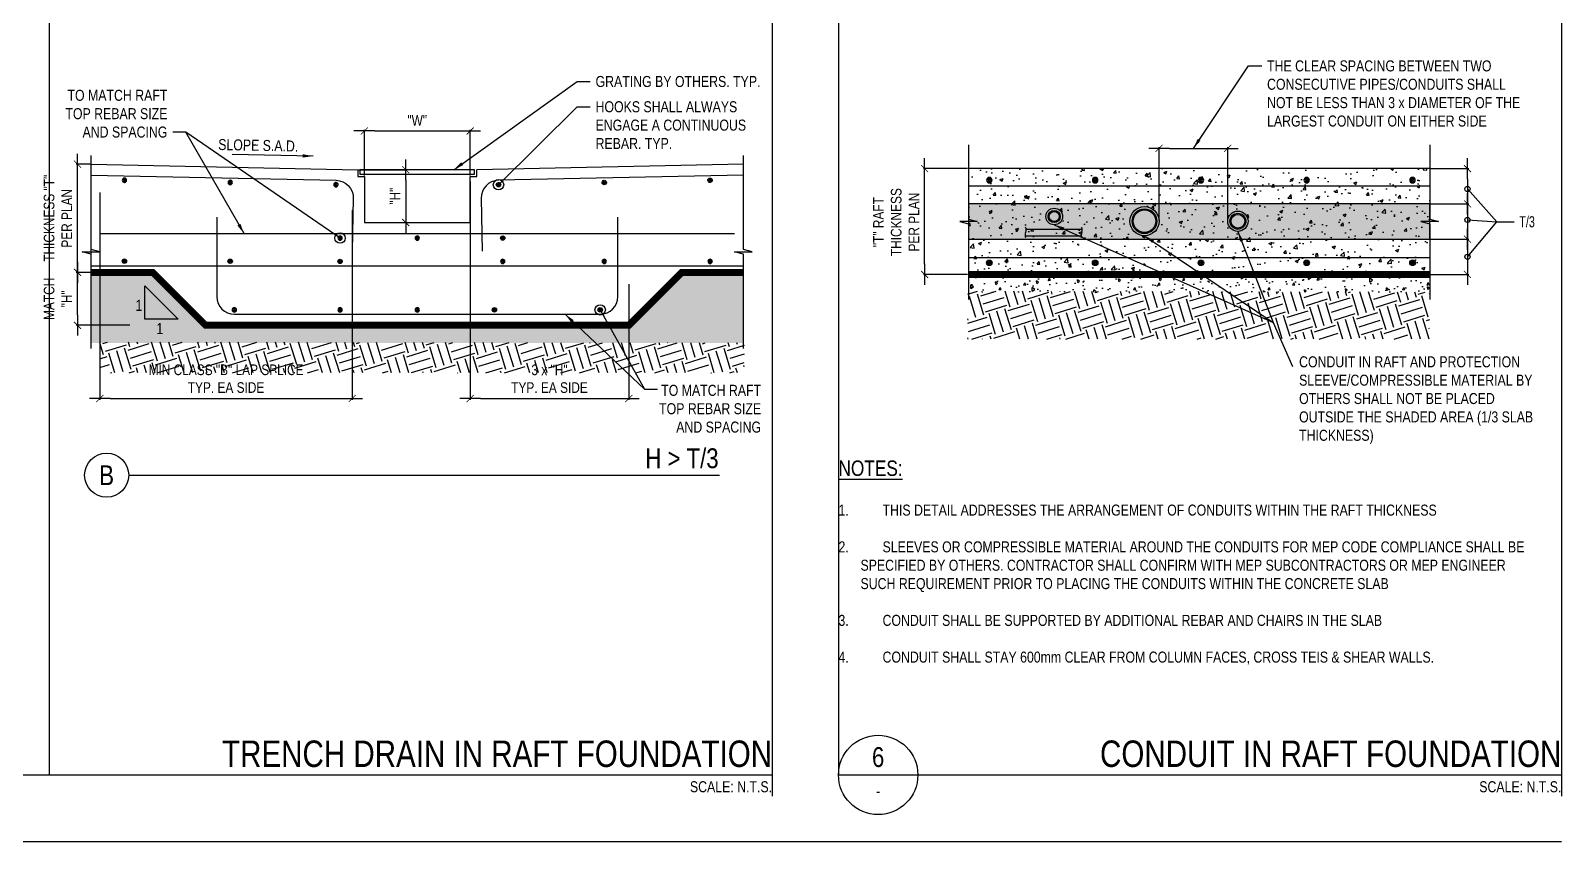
# Model space of a CAD drawing. Header units: millimetres. Extents: x 2250 to 72050, y -16050 to 57150.
# Drawn here: x 37481 to 72050, y -16050 to 2255 of the extents above; entities that cross this region are included whole.
import ezdxf
from ezdxf.enums import TextEntityAlignment as Align

# ---------------------------------------------------------------- set-up
doc = ezdxf.new("R2010")
doc.units = ezdxf.units.MM
doc.linetypes.add('DASHED', pattern=[0.75, 0.5, -0.25])
doc.layers.add('NPLT-JLA', color=193, linetype='Continuous', plot=False)
for name, color, linetype in [('S-G-BREK', 2, 'Continuous'), ('S-G-DIMS', 1, 'Continuous'), ('S-G-HTCH', 1, 'Continuous'), ('S-G-LEDR', 2, 'Continuous'), ('S-G-MEDM', 3, 'Continuous'), ('S-G-POCH-25', 8, 'Continuous'), ('S-G-RBAR', 7, 'Continuous'), ('S-G-STTL', 4, 'Continuous'), ('S-G-TEXT', 3, 'Continuous'), ('S-G-THCK', 6, 'Continuous'), ('S-G-THIN', 1, 'Continuous'), ('S-G-TITL', 7, 'Continuous'), ('S-G-TITLREF', 4, 'Continuous'), ('S-HATCH', 8, 'Continuous'), ('WATER PROOF', 1, 'DASHED')]:
    doc.layers.add(name, color=color, linetype=linetype)
doc.styles.add('ARIAL', font='arial.ttf', dxfattribs={"width": 0.8})
doc.dimstyles.new('ARIALDIMS', dxfattribs={"dimscale": 12, "dimtxt": 20, "dimasz": 19.5, "dimexe": 2.25, "dimexo": 1.75, "dimgap": 10, "dimtad": 1, "dimzin": 3, "dimdsep": 46, "dimtxsty": 'ARIAL', "dimblk1": 'nyatick', "dimblk2": 'nyatick', "dimsah": 1, "dimcen": 2.25, "dimclrd": 1, "dimclre": 1, "dimclrt": 2, "dimadec": 0, "dimazin": 0, "dimtfac": 1, "dimtmove": 0, "dimatfit": 3, "dimfxl": 1, "dimfrac": 2, "dimtolj": 1, "dimtzin": 0, "dimarcsym": 0})

# ---------------------------------------------------------------- blocks, each defined once
blk = doc.blocks.new('nyatick')
at = {"layer": 'S-G-DIMS'}
blk.add_line((-1.01, 0), (1, 0), dxfattribs=at)
at = {"layer": 'S-G-DIMS', "const_width": 0.08}
blk.add_lwpolyline([(0.34, 0.34), (-0.34, -0.34)], dxfattribs=at)
blk = doc.blocks.new('*D350')
at = {"layer": 'Defpoints', "color": 0, "transparency": 16777216}
for p in [(44868, -886), (45018, -2080), (45952, -2080)]:
    blk.add_point(p, dxfattribs=at)
at = {"layer": 'S-G-DIMS', "color": 1, "lineweight": -2, "transparency": 16777216}
for p, q in [((44889, -886), (45979, -886)), ((45952, -1120), (45952, -1846)), ((45039, -2080), (45979, -2080))]:
    blk.add_line(p, q, dxfattribs=at)
at = {"layer": 'S-G-DIMS', "color": 1, "lineweight": -2, "transparency": 16777216, "xscale": 234, "yscale": 234, "zscale": 234}
for p, rotation in [((45952, -886), 90), ((45952, -2080), 270)]:
    blk.add_blockref('nyatick', p, dxfattribs=dict(at, rotation=rotation))
at = {"layer": 'S-G-DIMS', "color": 2, "transparency": 16777216, "insert": (45712, -1483), "char_height": 240, "attachment_point": 5, "rotation": 90, "style": 'ARIAL'}
blk.add_mtext('\\A1;"H"', dxfattribs=at)
blk = doc.blocks.new('*D351')
at = {"layer": 'Defpoints', "color": 0, "transparency": 16777216}
for p in [(47407, -11), (45018, -1035), (47407, -1035)]:
    blk.add_point(p, dxfattribs=at)
at = {"layer": 'S-G-DIMS', "color": 1, "lineweight": -2, "transparency": 16777216}
for p, q in [((45018, -1014), (45018, 16)), ((47407, -1014), (47407, 16)), ((45252, -11), (47173, -11))]:
    blk.add_line(p, q, dxfattribs=at)
at = {"layer": 'S-G-DIMS', "color": 1, "lineweight": -2, "transparency": 16777216, "xscale": 234, "yscale": 234, "zscale": 234, "rotation": 180}
blk.add_blockref('nyatick', (45018, -11), dxfattribs=at)
at = {"layer": 'S-G-DIMS', "color": 1, "lineweight": -2, "transparency": 16777216, "xscale": 234, "yscale": 234, "zscale": 234}
blk.add_blockref('nyatick', (47407, -11), dxfattribs=at)
at = {"layer": 'S-G-DIMS', "color": 2, "transparency": 16777216, "insert": (46212, 229), "char_height": 240, "attachment_point": 5, "style": 'ARIAL'}
blk.add_mtext('\\A1;"W"', dxfattribs=at)
blk = doc.blocks.new('*D352')
at = {"layer": 'Defpoints', "color": 0, "transparency": 16777216}
for p in [(38540, -3204), (38846, -3204), (39745, -4398)]:
    blk.add_point(p, dxfattribs=at)
at = {"layer": 'S-G-DIMS', "color": 1, "lineweight": -2, "transparency": 16777216}
for p, q in [((38825, -3204), (38513, -3204)), ((38540, -4164), (38540, -3438)), ((39724, -4398), (38513, -4398))]:
    blk.add_line(p, q, dxfattribs=at)
at = {"layer": 'S-G-DIMS', "color": 1, "lineweight": -2, "transparency": 16777216, "xscale": 234, "yscale": 234, "zscale": 234}
for p, rotation in [((38540, -3204), 90), ((38540, -4398), 270)]:
    blk.add_blockref('nyatick', p, dxfattribs=dict(at, rotation=rotation))
at = {"layer": 'S-G-DIMS', "color": 2, "transparency": 16777216, "insert": (38098, -3801), "char_height": 240, "attachment_point": 5, "rotation": 90, "style": 'ARIAL'}
blk.add_mtext('\\A1;MATCH\\P"H"', dxfattribs=at)
blk = doc.blocks.new('*D353')
at = {"layer": 'Defpoints', "color": 0, "transparency": 16777216}
for p in [(47407, -1133), (50990, -3451), (50990, -6051)]:
    blk.add_point(p, dxfattribs=at)
at = {"layer": 'S-G-DIMS', "color": 1, "lineweight": -2, "transparency": 16777216}
for p, q in [((47407, -1154), (47407, -6078)), ((50990, -3472), (50990, -6078)), ((47641, -6051), (50756, -6051))]:
    blk.add_line(p, q, dxfattribs=at)
at = {"layer": 'S-G-DIMS', "color": 1, "lineweight": -2, "transparency": 16777216, "xscale": 234, "yscale": 234, "zscale": 234, "rotation": 180}
blk.add_blockref('nyatick', (47407, -6051), dxfattribs=at)
at = {"layer": 'S-G-DIMS', "color": 1, "lineweight": -2, "transparency": 16777216, "xscale": 234, "yscale": 234, "zscale": 234}
blk.add_blockref('nyatick', (50990, -6051), dxfattribs=at)
at = {"layer": 'S-G-DIMS', "color": 2, "transparency": 16777216, "insert": (49199, -5606), "char_height": 240, "attachment_point": 5, "style": 'ARIAL'}
blk.add_mtext('\\A1;3 x "H"\\PTYP. EA SIDE', dxfattribs=at)
blk = doc.blocks.new('*D354')
at = {"layer": 'Defpoints', "color": 0, "transparency": 16777216}
for p in [(39045, -1381), (44744, -1777), (44744, -6051)]:
    blk.add_point(p, dxfattribs=at)
at = {"layer": 'S-G-DIMS', "color": 1, "lineweight": -2, "transparency": 16777216}
for p, q in [((39045, -1402), (39045, -6078)), ((44744, -1798), (44744, -6078)), ((39279, -6051), (44510, -6051))]:
    blk.add_line(p, q, dxfattribs=at)
at = {"layer": 'S-G-DIMS', "color": 1, "lineweight": -2, "transparency": 16777216, "xscale": 234, "yscale": 234, "zscale": 234, "rotation": 180}
blk.add_blockref('nyatick', (39045, -6051), dxfattribs=at)
at = {"layer": 'S-G-DIMS', "color": 1, "lineweight": -2, "transparency": 16777216, "xscale": 234, "yscale": 234, "zscale": 234}
blk.add_blockref('nyatick', (44744, -6051), dxfattribs=at)
at = {"layer": 'S-G-DIMS', "color": 2, "transparency": 16777216, "insert": (41895, -5605), "char_height": 240, "attachment_point": 5, "style": 'ARIAL'}
blk.add_mtext('\\A1;MIN CLASS "B" LAP SPLICE\\PTYP. EA SIDE', dxfattribs=at)
blk = doc.blocks.new('*D348')
at = {"layer": 'Defpoints', "color": 0, "transparency": 16777216}
for p in [(38540, -760), (38846, -760), (38846, -3204)]:
    blk.add_point(p, dxfattribs=at)
at = {"layer": 'S-G-DIMS', "color": 1, "lineweight": -2, "transparency": 16777216}
for p, q in [((38825, -760), (38513, -760)), ((38540, -2970), (38540, -994)), ((38825, -3204), (38513, -3204))]:
    blk.add_line(p, q, dxfattribs=at)
at = {"layer": 'S-G-DIMS', "color": 1, "lineweight": -2, "transparency": 16777216, "xscale": 234, "yscale": 234, "zscale": 234}
for p, rotation in [((38540, -760), 90), ((38540, -3204), 270)]:
    blk.add_blockref('nyatick', p, dxfattribs=dict(at, rotation=rotation))
at = {"layer": 'S-G-DIMS', "color": 2, "transparency": 16777216, "insert": (38098, -1982), "char_height": 240, "width": 1999.55, "attachment_point": 5, "rotation": 90, "style": 'ARIAL'}
blk.add_mtext('\\A1;THICKNESS "T"\\PPER PLAN', dxfattribs=at)
blk = doc.blocks.new('*D360')
at = {"layer": 'Defpoints', "color": 0, "transparency": 16777216}
for p in [(57670, -861), (58661, -861), (58661, -3250)]:
    blk.add_point(p, dxfattribs=at)
at = {"layer": 'S-G-DIMS', "color": 1, "lineweight": -2, "transparency": 16777216}
for p, q in [((58640, -861), (57643, -861)), ((57670, -3016), (57670, -1095)), ((58640, -3250), (57643, -3250))]:
    blk.add_line(p, q, dxfattribs=at)
at = {"layer": 'S-G-DIMS', "color": 1, "lineweight": -2, "transparency": 16777216, "xscale": 234, "yscale": 234, "zscale": 234}
for p, rotation in [((57670, -861), 90), ((57670, -3250), 270)]:
    blk.add_blockref('nyatick', p, dxfattribs=dict(at, rotation=rotation))
at = {"layer": 'S-G-DIMS', "color": 2, "transparency": 16777216, "insert": (57028, -2069), "char_height": 240, "width": 3116.82, "attachment_point": 5, "rotation": 90, "style": 'ARIAL'}
blk.add_mtext('\\A1;"T" RAFT\\PTHICKNESS\\PPER PLAN', dxfattribs=at)
blk = doc.blocks.new('*D361')
at = {"layer": 'Defpoints', "color": 0, "transparency": 16777216}
for p in [(69079, -2453), (69079, -3250), (69930, -3250)]:
    blk.add_point(p, dxfattribs=at)
at = {"layer": 'S-G-DIMS', "color": 1, "lineweight": -2, "transparency": 16777216}
for p, q in [((69100, -2453), (69957, -2453)), ((69930, -2687), (69930, -3016)), ((69100, -3250), (69957, -3250))]:
    blk.add_line(p, q, dxfattribs=at)
at = {"layer": 'S-G-DIMS', "color": 1, "lineweight": -2, "transparency": 16777216, "xscale": 234, "yscale": 234, "zscale": 234}
for p, rotation in [((69930, -2453), 90), ((69930, -3250), 270)]:
    blk.add_blockref('nyatick', p, dxfattribs=dict(at, rotation=rotation))
blk = doc.blocks.new('*D362')
at = {"layer": 'Defpoints', "color": 0, "transparency": 16777216}
for p in [(69079, -1657), (69079, -2453), (69930, -2453)]:
    blk.add_point(p, dxfattribs=at)
at = {"layer": 'S-G-DIMS', "color": 1, "lineweight": -2, "transparency": 16777216}
for p, q in [((69100, -1657), (69957, -1657)), ((69930, -1891), (69930, -2219)), ((69100, -2453), (69957, -2453))]:
    blk.add_line(p, q, dxfattribs=at)
at = {"layer": 'S-G-DIMS', "color": 1, "lineweight": -2, "transparency": 16777216, "xscale": 234, "yscale": 234, "zscale": 234}
for p, rotation in [((69930, -1657), 90), ((69930, -2453), 270)]:
    blk.add_blockref('nyatick', p, dxfattribs=dict(at, rotation=rotation))
blk = doc.blocks.new('*D363')
at = {"layer": 'Defpoints', "color": 0, "transparency": 16777216}
for p in [(69079, -861), (69079, -1657), (69930, -1657)]:
    blk.add_point(p, dxfattribs=at)
at = {"layer": 'S-G-DIMS', "color": 1, "lineweight": -2, "transparency": 16777216}
for p, q in [((69100, -861), (69957, -861)), ((69930, -1095), (69930, -1423)), ((69100, -1657), (69957, -1657))]:
    blk.add_line(p, q, dxfattribs=at)
at = {"layer": 'S-G-DIMS', "color": 1, "lineweight": -2, "transparency": 16777216, "xscale": 234, "yscale": 234, "zscale": 234}
for p, rotation in [((69930, -861), 90), ((69930, -1657), 270)]:
    blk.add_blockref('nyatick', p, dxfattribs=dict(at, rotation=rotation))
blk = doc.blocks.new('*D364')
at = {"layer": 'Defpoints', "color": 0, "transparency": 16777216}
for p in [(64515, -403), (62964, -2048), (64515, -2048)]:
    blk.add_point(p, dxfattribs=at)
at = {"layer": 'S-G-DIMS', "color": 1, "lineweight": -2, "transparency": 16777216}
for p, q in [((62964, -2027), (62964, -376)), ((63198, -403), (64281, -403)), ((64515, -2027), (64515, -376))]:
    blk.add_line(p, q, dxfattribs=at)
at = {"layer": 'S-G-DIMS', "color": 1, "lineweight": -2, "transparency": 16777216, "xscale": 234, "yscale": 234, "zscale": 234, "rotation": 180}
blk.add_blockref('nyatick', (62964, -403), dxfattribs=at)
at = {"layer": 'S-G-DIMS', "color": 1, "lineweight": -2, "transparency": 16777216, "xscale": 234, "yscale": 234, "zscale": 234}
blk.add_blockref('nyatick', (64515, -403), dxfattribs=at)

msp = doc.modelspace()

# ---------------------------------------------------------------- hatches: boundary and pattern name
at = {"layer": 'S-G-HTCH'}
h = msp.add_hatch(dxfattribs=at)
h.set_pattern_fill('AR-CONC', color=256, scale=99.542683)
h.set_pattern_definition([(50, (63870.1, -11440.6), (713.98, -62.465), [74.657, -821.227]), (355, (63870.1, -11440.6), (-138.117, 748.75), [59.726, -656.98]), (100.4514, (63929.6, -11445.8), (575.863, 686.287), [63.45, -697.936]), (46.184, (63870.1, -11241.5), (1062.36, -164.76), [111.99, -1231.84]), (96.636, (63958.6, -11255.2), (930.39, 969.66), [95.17, -1046.9]), (351.184, (63870.1, -11241.5), (930.39, 969.66), [89.59, -985.47]), (21, (63969.6, -11291.27), (594.177, -400.778), [74.657, -821.227]), (326, (63969.6, -11291.3), (242.203, 721.834), [59.726, -656.98]), (71.4514, (64019.14, -11324.7), (836.38, 321.056), [63.45, -697.936]), (37.5, (63870.08, -11440.58), (12.104, 331.3715), [0, -649.018, 0, -666.936, 0, -659.47]), (7.5, (63870.08, -11440.58), (261.866, 392.608), [0, -380.253, 0, -634.087, 0, -251.345]), (327.5, (63648.1, -11440.58), (531.381, -22.452), [0, -248.857, 0, -776.433, 0, -1030.267]), (317.5, (63548.56, -11440.6), (580.52, 99.647), [0, -323.514, 0, -515.631, 0, -731.639])])
h.paths.add_polyline_path([(61120.06, -2088.452), (61120.06, -2237.766), (60010.121, -2237.766), (60010.121, -2088.452)])
edge = h.paths.add_edge_path()
edge.add_arc((64744.642, -2048.351), 229.68, 0, 360)
edge = h.paths.add_edge_path()
edge.add_arc((62635.041, -2048.351), 329.223, 0, 360)
edge = h.paths.add_edge_path()
edge.add_arc((60596.657, -1941.554), 187.548, 0, 360)
h.paths.add_polyline_path([(58661.42, -3249.825), (69078.738, -3249.825), (69078.738, -860.801), (58661.42, -860.801)])
h = msp.add_hatch(dxfattribs=at)
h.set_pattern_fill('EARTH', color=256, scale=78.380065, angle=17.0739491, style=0)
h.set_pattern_definition([(17.07395, (-1138946.06, 238166.75), (329.646, 621.909), [497.7134, -497.7134]), (17.07395, (-1139000.86, 238345.17), (329.646, 621.909), [497.7134, -497.7134]), (17.07395, (-1139055.66, 238523.6), (329.646, 621.909), [497.7134, -497.7134]), (107.07395, (-1139014.45, 238601.3), (-621.909, 329.646), [497.7134, -497.7134]), (107.07395, (-1138836.04, 238656.1), (-621.909, 329.646), [497.7134, -497.7134]), (107.07395, (-1138657.6, 238710.9), (-621.909, 329.646), [497.7134, -497.7134])])
h.paths.add_polyline_path([(69085.181, -3648.268), (58642.428, -3628.314), (58642.428, -4708.343), (69072.296, -4708.343)])
h = msp.add_hatch(dxfattribs=at)
h.set_pattern_fill('EARTH', color=256, scale=78.380065, angle=17.0739491, style=0)
h.set_pattern_definition([(17.07395, (-1161349.45, 237018.4), (329.646, 621.909), [497.7134, -497.7134]), (17.07395, (-1161404.25, 237196.8), (329.646, 621.909), [497.7134, -497.7134]), (17.07395, (-1161459.05, 237375.23), (329.646, 621.909), [497.7134, -497.7134]), (107.07395, (-1161417.84, 237452.97), (-621.909, 329.646), [497.7134, -497.7134]), (107.07395, (-1161239.43, 237507.77), (-621.909, 329.646), [497.7134, -497.7134]), (107.07395, (-1161061, 237562.57), (-621.909, 329.646), [497.7134, -497.7134])])
h.paths.add_polyline_path([(53602.875, -4796.624), (39045.223, -4776.67), (39045.223, -5471.109), (53593.829, -5471.109)])
at = {"layer": 'S-G-POCH-25'}
h = msp.add_hatch(color=256, dxfattribs=at)
h.dxf.hatch_style = 1
h.paths.add_polyline_path([(58661.42, -2453.484), (69078.738, -2453.484), (69078.738, -1657.142), (58661.42, -1657.142)])
at = {"layer": 'S-HATCH'}
h = msp.add_hatch(dxfattribs=at)
h.set_pattern_fill('AR-CONC', color=256, scale=78.380065, angle=45)
h.set_pattern_definition([(95, (-48579.24, -19753.4), (432.3068, 362.7485), [58.785, -646.6355]), (40, (-48579.24, -19753.4), (-493.7883, 339.9878), [47.028, -517.3084]), (145.45144, (-48543.2, -19723.17), (-61.4815, 702.7362), [49.9596, -549.5556]), (91.1842, (-48690.1, -19642.55), (683.234, 499.762), [88.1776, -969.953]), (141.6356, (-48633.15, -19600.9), (-21.868, 1057.905), [74.9394, -824.334]), (36.1842, (-48690.1, -19642.55), (-21.868, 1057.905), [70.542, -775.9626]), (66, (-48606.95, -19614.84), (553.968, 107.6805), [58.785, -646.6355]), (11, (-48606.95, -19614.84), (-267.0476, 536.7533), [47.028, -517.3084]), (116.45144, (-48560.8, -19605.87), (286.9204, 644.4338), [49.9596, -549.5556]), (82.5, (-48579.24, -19753.4), (-177.76065, 191.23938), [0, -511.038, 0, -525.1464, 0, -519.2679]), (52.5, (-48579.24, -19753.4), (-72.7939, 364.3963), [0, -299.41185, 0, -499.281, 0, -197.9097]), (12.5, (-48702.84, -19877), (308.3614, 283.3602), [0, -195.9502, 0, -611.3645, 0, -811.2337]), (2.5, (-48758.26, -19932.4), (267.7385, 378.701), [0, -254.7352, 0, -406.0087, 0, -576.0935])])
h.paths.add_polyline_path([(53590.211, -4796.624), (53566.699, -4398.182), (53578.455, -3203.67), (52184.857, -3203.67), (51002.262, -4386.265), (41434.248, -4398.182), (40239.735, -3203.67), (38846.138, -3203.67), (38846.138, -4796.624), (39730.956, -4796.624)])
h = msp.add_hatch(dxfattribs=at)
h.set_pattern_fill('AR-CONC', color=256, scale=78.380065, angle=45)
h.set_pattern_definition([(95, (-26175.85, -18605.04), (432.3068, 362.7485), [58.785, -646.6355]), (40, (-26175.85, -18605.04), (-493.7883, 339.9878), [47.028, -517.3084]), (145.45144, (-26139.8, -18574.8), (-61.4815, 702.7362), [49.9596, -549.5556]), (91.1842, (-26286.7, -18494.2), (683.234, 499.762), [88.1776, -969.953]), (141.6356, (-26229.8, -18452.55), (-21.868, 1057.905), [74.9394, -824.334]), (36.1842, (-26286.7, -18494.2), (-21.868, 1057.905), [70.542, -775.963]), (66, (-26203.56, -18466.5), (553.968, 107.6805), [58.785, -646.6355]), (11, (-26203.56, -18466.5), (-267.0476, 536.7533), [47.028, -517.3084]), (116.45144, (-26157.4, -18457.5), (286.9204, 644.4338), [49.9596, -549.5556]), (82.5, (-26175.85, -18605.04), (-177.76065, 191.23938), [0, -511.038, 0, -525.1464, 0, -519.2679]), (52.5, (-26175.85, -18605.04), (-72.7939, 364.3963), [0, -299.41185, 0, -499.281, 0, -197.9097]), (12.5, (-26299.44, -18728.64), (308.3614, 283.3602), [0, -195.9502, 0, -611.3645, 0, -811.2337]), (2.5, (-26354.87, -18784.06), (267.7385, 378.701), [0, -254.7352, 0, -406.0087, 0, -576.0935])])
h.paths.add_polyline_path([(69078.738, -3648.268), (69078.738, -3249.825), (62768.053, -3249.825), (58653.675, -3251.996), (58669.165, -3648.268), (62134.348, -3648.268)])

# ---------------------------------------------------------------- linework, layer by layer
at = {"layer": 'NPLT-JLA'}
for p, q in [((37900, 57150), (37900, -14550)), ((54225, 57150), (54225, -15032.217)), ((55725, 57150), (55725, -14550)), ((72050, 57150), (72050, -15032.217)), ((38846.138, -3149.751), (38846.138, -760.208)), ((2250, -16050), (72050, -16050))]:
    msp.add_line(p, q, dxfattribs=at)
at = {"layer": 'S-G-BREK'}
for points in [[(58661.42, -321.82), (58661.42, -2001.968), (58860.506, -2055.313), (58462.335, -2055.313), (58661.42, -2108.658), (58661.42, -3815.21)], [(69078.738, -321.82), (69078.738, -2001.968), (69277.824, -2055.313), (68879.653, -2055.313), (69078.738, -2108.658), (69078.738, -3815.21)], [(38846.138, -4923.016), (38846.138, -2795.544), (38647.052, -2742.199), (39045.223, -2742.199), (38846.138, -2688.854), (38846.138, -561.382)], [(53578.455, -4923.016), (53578.455, -2795.544), (53379.369, -2742.199), (53777.54, -2742.199), (53578.455, -2688.854), (53578.455, -561.382)]]:
    msp.add_lwpolyline(points, dxfattribs=at)
for centre, start, end in [((60099.79, -2359.653), 158.149786, 201.850214), ((59804.17, -2241.113), 338.149786, 21.850214), ((61367.24, -2359.653), 158.149786, 201.850214), ((61071.62, -2241.113), 338.149786, 21.850214)]:
    msp.add_arc(centre, 159.25, start, end, dxfattribs=at)
at = {"layer": 'S-G-MEDM'}
for p, q in [((38846.138, -760.208), (44868.47, -885.673)), ((44868.47, -885.673), (44868.47, -1034.987)), ((44868.47, -1034.987), (45017.784, -1034.987)), ((45017.784, -1034.987), (45017.784, -2080.185)), ((47406.809, -2080.185), (47406.809, -1034.987)), ((47406.809, -1034.987), (47556.123, -1034.987)), ((53578.455, -760.208), (47556.123, -885.673)), ((47556.123, -1034.987), (47556.123, -885.673)), ((69078.738, -860.801), (58661.42, -860.801)), ((45017.784, -2080.185), (47406.809, -2080.185)), ((58661.42, -3249.825), (69078.738, -3249.825))]:
    msp.add_line(p, q, dxfattribs=at)
msp.add_lwpolyline([(38846.138, -3203.67), (40239.735, -3203.67), (41434.248, -4398.182), (50990.345, -4398.182), (52184.857, -3203.67), (53578.455, -3203.67)], dxfattribs=at)
for centre, radius in [((60596.657, -1941.554), 137.777), ((60596.657, -1941.554), 112.891), ((62635.041, -2048.351), 279.452), ((62635.041, -2048.351), 254.566), ((64744.642, -2048.351), 179.909), ((64744.642, -2048.351), 155.023)]:
    msp.add_circle(centre, radius, dxfattribs=at)
at = {"layer": 'S-G-POCH-25'}
msp.add_lwpolyline([(58661.42, -2453.484), (69078.738, -2453.484), (69078.738, -1657.142), (58661.42, -1657.142)], close=True, dxfattribs=at)
at = {"layer": 'S-G-RBAR'}
for points in [[(39550.417, -1123.355, 1), (39649.938, -1125.429, 1), (39550.417, -1123.355, 1), (39633.351, -1125.083, 1), (39567.004, -1123.701, 1), (39616.764, -1124.738, 1), (39583.591, -1124.047, 1), (39600.178, -1124.392, 1)], [(41938.923, -1173.116, 1), (42038.444, -1175.189, 1), (41938.923, -1173.116, 1), (42021.857, -1174.844, 1), (41955.51, -1173.462, 1), (42005.27, -1174.498, 1), (41972.097, -1173.807, 1), (41988.684, -1174.153, 1)], [(44327.429, -1222.876, 1), (44426.95, -1224.95, 1), (44327.429, -1222.876, 1), (44410.363, -1224.604, 1), (44344.016, -1223.222, 1), (44393.777, -1224.259, 1), (44360.603, -1223.568, 1), (44377.19, -1223.913, 1)], [(48097.163, -1222.876, -1), (47997.642, -1224.95, -1), (48097.163, -1222.876, -1), (48014.229, -1224.604, -1), (48080.577, -1223.222, -1), (48030.816, -1224.259, -1), (48063.99, -1223.568, -1), (48047.403, -1223.913, -1)], [(50485.67, -1173.116, -1), (50386.148, -1175.189, -1), (50485.67, -1173.116, -1), (50402.735, -1174.844, -1), (50469.083, -1173.462, -1), (50419.322, -1174.498, -1), (50452.496, -1173.807, -1), (50435.909, -1174.153, -1)], [(52874.176, -1123.355, -1), (52774.655, -1125.429, -1), (52874.176, -1123.355, -1), (52791.241, -1125.083, -1), (52857.589, -1123.701, -1), (52807.828, -1124.738, -1), (52841.002, -1124.047, -1), (52824.415, -1124.392, -1)], [(59069.521, -1122.101, 1), (59193.949, -1122.101, 1), (59069.521, -1122.101, 1), (59173.211, -1122.101, 1), (59090.259, -1122.101, 1), (59152.473, -1122.101, 1), (59110.997, -1122.101, 1), (59131.735, -1122.101, 1)], [(61458.545, -1122.101, 1), (61582.973, -1122.101, 1), (61458.545, -1122.101, 1), (61562.235, -1122.101, 1), (61479.283, -1122.101, 1), (61541.497, -1122.101, 1), (61500.021, -1122.101, 1), (61520.759, -1122.101, 1)], [(63847.569, -1122.101, 1), (63971.998, -1122.101, 1), (63847.569, -1122.101, 1), (63951.26, -1122.101, 1), (63868.307, -1122.101, 1), (63930.522, -1122.101, 1), (63889.045, -1122.101, 1), (63909.784, -1122.101, 1)], [(66236.594, -1122.101, 1), (66361.022, -1122.101, 1), (66236.594, -1122.101, 1), (66340.284, -1122.101, 1), (66257.332, -1122.101, 1), (66319.546, -1122.101, 1), (66278.07, -1122.101, 1), (66298.808, -1122.101, 1)], [(68625.618, -1122.101, 1), (68750.046, -1122.101, 1), (68625.618, -1122.101, 1), (68729.308, -1122.101, 1), (68646.356, -1122.101, 1), (68708.57, -1122.101, 1), (68667.094, -1122.101, 1), (68687.832, -1122.101, 1)], [(44520.071, -2428.585, 1), (44420.528, -2428.585, 1), (44520.071, -2428.585, 1), (44437.118, -2428.585, 1), (44503.48, -2428.585, 1), (44453.709, -2428.585, 1), (44486.89, -2428.585, 1), (44470.299, -2428.585, 1)], [(46262.068, -2428.585, 1), (46162.525, -2428.585, 1), (46262.068, -2428.585, 1), (46179.115, -2428.585, 1), (46245.477, -2428.585, 1), (46195.706, -2428.585, 1), (46228.887, -2428.585, 1), (46212.296, -2428.585, 1)], [(48093.253, -2428.585, -1), (48192.796, -2428.585, -1), (48093.253, -2428.585, -1), (48176.205, -2428.585, -1), (48109.844, -2428.585, -1), (48159.615, -2428.585, -1), (48126.434, -2428.585, -1), (48143.024, -2428.585, -1)], [(39649.465, -2949.668, -1), (39549.923, -2949.591, -1), (39649.465, -2949.668, -1), (39566.513, -2949.604, -1), (39632.875, -2949.655, -1), (39583.104, -2949.617, -1), (39616.285, -2949.642, -1), (39599.694, -2949.63, -1)], [(42037.971, -2951.521, -1), (41938.428, -2951.444, -1), (42037.971, -2951.521, -1), (41955.019, -2951.457, -1), (42021.38, -2951.508, -1), (41971.609, -2951.47, -1), (42004.79, -2951.495, -1), (41988.2, -2951.482, -1)], [(44519.789, -2954.759, -1), (44420.247, -2954.759, -1), (44519.789, -2954.759, -1), (44436.837, -2954.759, -1), (44503.199, -2954.759, -1), (44453.428, -2954.759, -1), (44486.609, -2954.759, -1), (44470.018, -2954.759, -1)], [(48092.972, -2954.759, 1), (48192.515, -2954.759, 1), (48092.972, -2954.759, 1), (48175.924, -2954.759, 1), (48109.562, -2954.759, 1), (48159.334, -2954.759, 1), (48126.153, -2954.759, 1), (48142.743, -2954.759, 1)], [(50386.138, -2954.759, 1), (50485.68, -2954.759, 1), (50386.138, -2954.759, 1), (50469.09, -2954.759, 1), (50402.728, -2954.759, 1), (50452.499, -2954.759, 1), (50419.319, -2954.759, 1), (50435.909, -2954.759, 1)], [(52774.644, -2954.759, 1), (52874.186, -2954.759, 1), (52774.644, -2954.759, 1), (52857.596, -2954.759, 1), (52791.234, -2954.759, 1), (52841.006, -2954.759, 1), (52807.825, -2954.759, 1), (52824.415, -2954.759, 1)], [(59069.521, -2988.526, -1), (59193.949, -2988.526, -1), (59069.521, -2988.526, -1), (59173.211, -2988.526, -1), (59090.259, -2988.526, -1), (59152.473, -2988.526, -1), (59110.997, -2988.526, -1), (59131.735, -2988.526, -1)], [(61458.545, -2988.526, -1), (61582.973, -2988.526, -1), (61458.545, -2988.526, -1), (61562.235, -2988.526, -1), (61479.283, -2988.526, -1), (61541.497, -2988.526, -1), (61500.021, -2988.526, -1), (61520.759, -2988.526, -1)], [(63847.569, -2988.526, -1), (63971.998, -2988.526, -1), (63847.569, -2988.526, -1), (63951.26, -2988.526, -1), (63868.307, -2988.526, -1), (63930.522, -2988.526, -1), (63889.045, -2988.526, -1), (63909.784, -2988.526, -1)], [(66236.594, -2988.526, -1), (66361.022, -2988.526, -1), (66236.594, -2988.526, -1), (66340.284, -2988.526, -1), (66257.332, -2988.526, -1), (66319.546, -2988.526, -1), (66278.07, -2988.526, -1), (66298.808, -2988.526, -1)], [(68625.618, -2988.526, -1), (68750.046, -2988.526, -1), (68625.618, -2988.526, -1), (68729.308, -2988.526, -1), (68646.356, -2988.526, -1), (68708.57, -2988.526, -1), (68667.094, -2988.526, -1), (68687.832, -2988.526, -1)], [(42131.046, -4049.782, 1), (42031.504, -4049.782, 1), (42131.046, -4049.782, 1), (42048.094, -4049.782, 1), (42114.456, -4049.782, 1), (42064.685, -4049.782, 1), (42097.865, -4049.782, 1), (42081.275, -4049.782, 1)], [(44520.071, -4049.782, 1), (44420.528, -4049.782, 1), (44520.071, -4049.782, 1), (44437.118, -4049.782, 1), (44503.48, -4049.782, 1), (44453.709, -4049.782, 1), (44486.89, -4049.782, 1), (44470.299, -4049.782, 1)], [(46262.068, -4049.782, 1), (46162.525, -4049.782, 1), (46262.068, -4049.782, 1), (46179.115, -4049.782, 1), (46245.477, -4049.782, 1), (46195.706, -4049.782, 1), (46228.887, -4049.782, 1), (46212.296, -4049.782, 1)], [(47904.522, -4049.782, -1), (48004.065, -4049.782, -1), (47904.522, -4049.782, -1), (47987.474, -4049.782, -1), (47921.112, -4049.782, -1), (47970.884, -4049.782, -1), (47937.703, -4049.782, -1), (47954.293, -4049.782, -1)], [(50293.546, -4049.782, -1), (50393.089, -4049.782, -1), (50293.546, -4049.782, -1), (50376.499, -4049.782, -1), (50310.137, -4049.782, -1), (50359.908, -4049.782, -1), (50326.727, -4049.782, -1), (50343.318, -4049.782, -1)]]:
    msp.add_lwpolyline(points, format="xyb", dxfattribs=at)
at = {"layer": 'S-G-STTL'}
msp.add_line((39696.552, -7783.334), (53035.271, -7783.334), dxfattribs=at)
msp.add_circle((39198.839, -7783.334), 497.713, dxfattribs=at)
at = {"layer": 'S-G-THCK'}
for p, q in [((58661.42, -1246.529), (69078.738, -1246.529)), ((39045.223, -2329.042), (53379.369, -2329.042)), ((38846.138, -3054.302), (53577.892, -3054.302)), ((58661.42, -2864.097), (69078.738, -2864.097))]:
    msp.add_line(p, q, dxfattribs=at)
for points in [[(38846.138, -1009.119), (44379.263, -1124.392, -0.414213562), (44769.054, -1530.77), (44744.174, -2725.023)], [(53578.455, -1009.119), (48045.33, -1124.392, 0.414213562), (47655.539, -1530.77), (47680.419, -2725.023)], [(41683.104, -1959.386), (41683.104, -3751.154, 0.414213562), (42081.275, -4149.325), (50343.318, -4149.325, 0.414213562), (50741.488, -3751.154), (50741.488, -1959.386)]]:
    msp.add_lwpolyline(points, format="xyb", dxfattribs=at)
at = {"layer": 'S-G-THIN', "color": 1, "linetype": 'ByBlock'}
for p, q in [((59941.595, -2377.959), (61209.045, -2377.959)), ((59962.931, -2228.645), (61230.382, -2228.645))]:
    msp.add_line(p, q, dxfattribs=at)
at = {"layer": 'S-G-THIN'}
for p, q in [((40060.028, -4263.141), (40060.028, -3510.598)), ((40060.028, -3510.598), (40812.571, -4263.141)), ((40812.571, -4263.141), (40060.028, -4263.141))]:
    msp.add_line(p, q, dxfattribs=at)
msp.add_lwpolyline([(44918.241, -985.216), (47506.351, -985.216), (47506.351, -885.673), (44918.241, -885.673)], close=True, dxfattribs=at)
for centre, radius in [((62635.041, -2048.351), 329.223), ((60596.657, -1941.554), 187.548), ((64744.642, -2048.351), 229.68)]:
    msp.add_circle(centre, radius, dxfattribs=at)
at = {"layer": 'S-G-TITLREF'}
for p, q in [((20075, -14550), (54225, -14550)), ((55725, -14550), (72050, -14550))]:
    msp.add_line(p, q, dxfattribs=at)
msp.add_circle((56620.884, -14550), 895.884, dxfattribs=at)
at = {"layer": 'WATER PROOF', "ltscale": 200, "const_width": 156.76}
for points in [[(38846.138, -3203.67), (40239.735, -3203.67), (41434.248, -4398.182), (50990.345, -4398.182), (52184.857, -3203.67), (53578.455, -3203.67)], [(58661.42, -3249.825), (69078.738, -3249.825)]]:
    msp.add_lwpolyline(points, dxfattribs=at)

# ---------------------------------------------------------------- texts
at = {"layer": 'S-G-DIMS', "color": 3, "char_height": 248.857, "attachment_point": 5, "style": 'ARIAL'}
for insert in [(39926.22, -3947.661), (40397.356, -4472.651)]:
    msp.add_mtext('1', dxfattribs=dict(at, insert=insert))
at = {"layer": 'S-G-LEDR', "color": 3, "style": 'ARIAL'}
for s, insert, char_height, width, attachment_point in [('THE CLEAR SPACING BETWEEN TWO CONSECUTIVE PIPES/CONDUITS SHALL NOT BE LESS THAN 3 x DIAMETER OF THE LARGEST CONDUIT ON EITHER SIDE ', (65403.628, 1582.98), 248.856715, 5966.67891, 1), ('GRATING BY OTHERS. TYP.', (50239.596, 1230.874), 248.85672, 3800.92446, 1), ('TO MATCH RAFT TOP REBAR SIZE AND SPACING', (40570.01, -162.906), 248.85672, 2802.0967, 9), ('HOOKS SHALL ALWAYS ENGAGE A CONTINUOUS REBAR. TYP.', (50239.596, 660.648), 248.85672, 3391.60896, 1), ('\\W0.7;T/3', (71099.891, -1935.397), 248.8567, 3583.53659, 1), ('CONDUIT IN RAFT AND PROTECTION SLEEVE/COMPRESSIBLE MATERIAL BY OTHERS SHALL NOT BE PLACED OUTSIDE THE SHADED AREA (1/3 SLAB THICKNESS)', (66127.005, -5098.003), 248.856715, 5280.19657, 1), ('TO MATCH RAFT TOP REBAR SIZE AND SPACING', (53977.231, -6824.26), 248.85672, 2802.0967, 9), ('{\\H1.4x;\\LNOTES:}\\P\\P\\pxi-2,l2;1.^ITHIS DETAIL ADDRESSES THE ARRANGEMENT OF CONDUITS WITHIN THE RAFT THICKNESS\\P\\pi0,l0;\\P\\pi-2,l2;2.^ISLEEVES OR COMPRESSIBLE MATERIAL AROUND THE CONDUITS FOR MEP CODE COMPLIANCE SHALL BE SPECIFIED BY OTHERS. CONTRACTOR SHALL CONFIRM WITH MEP SUBCONTRACTORS OR MEP ENGINEER SUCH REQUIREMENT PRIOR TO PLACING THE CONDUITS WITHIN THE CONCRETE SLAB\\P\\pi0,l0;\\P\\pi-2,l2;3.^ICONDUIT SHALL BE SUPPORTED BY ADDITIONAL REBAR AND CHAIRS IN THE SLAB\\P\\pi0,l0;\\P\\pi-2,l2;4.^ICONDUIT SHALL STAY 600mm CLEAR FROM COLUMN FACES, CROSS TEIS & SHEAR WALLS. ', (55725, -7450.68), 248.856715, 15634.46202, 1)]:
    msp.add_mtext(s, dxfattribs=dict(at, insert=insert, char_height=char_height, width=width, attachment_point=attachment_point))
at = {"layer": 'S-G-LEDR', "color": 3, "insert": (43523.52, -481.16), "char_height": 248.85672, "width": 2943.14733, "attachment_point": 9, "rotation": 358.8065106, "style": 'ARIAL'}
msp.add_mtext('SLOPE S.A.D.', dxfattribs=at)
at = {"layer": 'S-G-STTL', "style": 'ARIAL', "width": 0.8}
msp.add_text('H > T/3', height=447.9421, dxfattribs=at).set_placement((51362.547, -7624.066))
msp.add_text('B', height=447.942, dxfattribs=at).set_placement((39198.839, -7783.334), align=Align.MIDDLE)
at = {"layer": 'S-G-TEXT', "color": 7, "char_height": 248.85672, "width": 1863.91779, "attachment_point": 3, "style": 'ARIAL'}
for insert in [(54225, -14691.92), (72050, -14691.92)]:
    msp.add_mtext('\\W0.8000;SCALE: N.T.S.', dxfattribs=dict(at, insert=insert))
at = {"layer": 'S-G-TITL', "char_height": 597.2561, "width": 17688.41199, "attachment_point": 3, "style": 'ARIAL'}
for s, insert in [('TRENCH DRAIN IN RAFT FOUNDATION', (54225, -13772.604)), ('CONDUIT IN RAFT FOUNDATION', (72050, -13772.604))]:
    msp.add_mtext(s, dxfattribs=dict(at, insert=insert))
at = {"layer": 'S-G-TITLREF', "style": 'ARIAL', "width": 0.8}
for s, height, p in [('6', 447.942, (56620.884, -14146.528)), ('-', 248.857, (56620.884, -14912.267))]:
    msp.add_text(s, height=height, dxfattribs=at).set_placement(p, align=Align.MIDDLE)

# ---------------------------------------------------------------- dimensions: what is measured, and where the dimension line sits
at = {"layer": 'S-G-DIMS'}
dim = msp.add_linear_dim(base=(47406.809, -11.03), p1=(45017.784, -1034.987), p2=(47406.809, -1034.987), text='"W"', dimstyle='ARIALDIMS', dxfattribs=at)
dim.commit()
dim.dimension.update_dxf_attribs({"geometry": '*D351', "text_midpoint": (46212.296, 228.97)})
for base, p1, p2, text, picture, middle in [((64514.962, -403.339), (62964.264, -2048.351), (64514.962, -2048.351), ' ', '*D364', (63739.613, -403.339)), ((44744.174, -6051), (39045.223, -1381.367), (44744.174, -1777.348), 'MIN CLASS "B" LAP SPLICE\\PTYP. EA SIDE', '*D354', (41894.698, -6051)), ((50990.345, -6051), (47406.809, -1132.511), (50990.345, -3450.507), '3 x "H"\\PTYP. EA SIDE', '*D353', (49198.577, -6051))]:
    dim = msp.add_linear_dim(base=base, p1=p1, p2=p2, text=text, dimstyle='ARIALDIMS', dxfattribs=at)
    dim.commit()
    dim.dimension.update_dxf_attribs({"geometry": picture, "text_midpoint": middle, "dimtype": 160})
for base, p1, p2, text, picture, middle in [((38540.041, -760.208), (38846.138, -3203.67), (38846.138, -760.208), 'THICKNESS "T"\\PPER PLAN', '*D348', (38540.041, -1981.939)), ((57670.18, -860.801), (58661.42, -3249.825), (58661.42, -860.801), '"T" RAFT\\PTHICKNESS\\PPER PLAN', '*D360', (57670.18, -2068.515)), ((69929.539, -1657.142), (69078.738, -860.801), (69078.738, -1657.142), ' ', '*D363', (69929.539, -1258.972)), ((69929.539, -2453.484), (69078.738, -1657.142), (69078.738, -2453.484), ' ', '*D362', (69929.539, -2055.313)), ((69929.539, -3249.825), (69078.738, -2453.484), (69078.738, -3249.825), ' ', '*D361', (69929.539, -2851.655))]:
    dim = msp.add_linear_dim(base=base, p1=p1, p2=p2, angle=90, text=text, dimstyle='ARIALDIMS', dxfattribs=at)
    dim.commit()
    dim.dimension.update_dxf_attribs({"geometry": picture, "text_midpoint": middle, "dimtype": 160})
for base, p1, p2, text, picture, middle in [((45952.402, -2080.185), (44868.47, -885.673), (45017.784, -2080.185), '"H"', '*D350', (45712.402, -1482.929)), ((38540.041, -3203.67), (39744.952, -4398.182), (38846.138, -3203.67), 'MATCH\\P"H"', '*D352', (38097.994, -3800.926))]:
    dim = msp.add_linear_dim(base=base, p1=p1, p2=p2, angle=90, text=text, dimstyle='ARIALDIMS', dxfattribs=at)
    dim.commit()
    dim.dimension.update_dxf_attribs({"geometry": picture, "text_midpoint": middle})

# ---------------------------------------------------------------- leaders
at = {"layer": 'S-G-LEDR'}
for points, override in [([(63739.613, -403.339), (64985.549, 1458.552), (65284.177, 1458.552)], {"dimgap": 0.05, "dimtad": 0}), ([(47038.715, -885.673), (49821.517, 1106.446), (50120.145, 1106.446)], {"dimgap": 0.05, "dimtad": 0}), ([(48047.403, -1223.913), (49821.517, 536.22), (50120.145, 536.22)], {"dimtad": 0, "dimldrblk": 'DOTBLANK'}), ([(42302.185, -2329.042), (40988.09, -38.477), (40689.462, -38.477)], {"dimgap": 0.05, "dimtad": 0}), ([(44470.299, -2428.585), (40988.09, -38.477)], {"dimtad": 0, "dimldrblk": 'DOTBLANK'}), ([(43859.018, -578.783), (42030.552, -540.69)], {"dimgap": 0.05, "dimtad": 0}), ([(69929.539, -1320.868), (70592.594, -2059.825), (70980.44, -2059.825)], {"dimgap": 0.05, "dimtad": 0, "dimldrblk": 'Small'}), ([(69929.539, -2017.14), (70592.594, -2059.825), (70980.44, -2059.825)], {"dimgap": 0.05, "dimtad": 0, "dimldrblk": 'Small'}), ([(69929.539, -2851.655), (70592.594, -2059.825), (70980.44, -2059.825)], {"dimgap": 0.05, "dimtad": 0, "dimldrblk": 'Small'}), ([(60596.657, -2129.102), (65542.118, -4333.113)], {"dimgap": 0.05, "dimtad": 0}), ([(62635.041, -2377.574), (65542.118, -4333.113)], {"dimgap": 0.05, "dimtad": 0}), ([(64744.642, -2278.032), (65542.118, -4333.113), (65976.159, -5324.82)], {"dimgap": 0.05, "dimtad": 0}), ([(50343.318, -4049.782), (51341.613, -5840.179)], {"dimgap": 0.05, "dimtad": 0, "dimldrblk": 'DOTBLANK'}), ([(49550.818, -4149.325), (51341.613, -5840.179), (51640.241, -5840.179)], {"dimgap": 0.05, "dimtad": 0})]:
    msp.add_leader(points, dimstyle='ARIALDIMS', override=override, dxfattribs=at)

doc.saveas('drawing.dxf')
